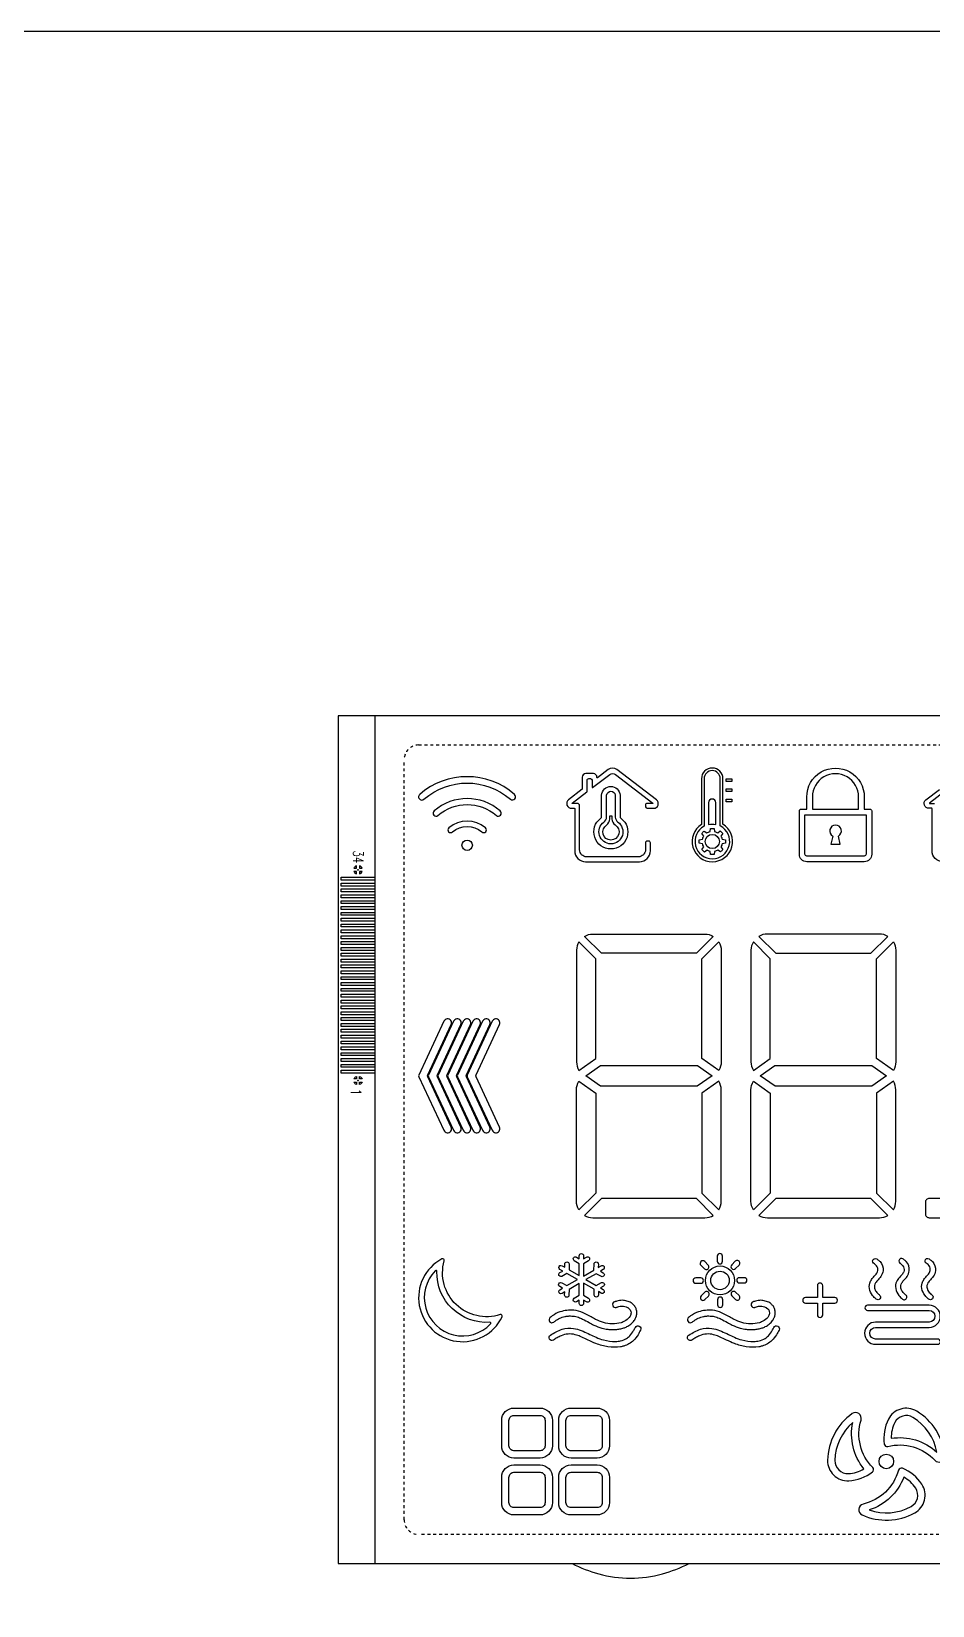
# Model space of a CAD drawing. Header units: millimetres. Extents: x 1946 to 4611, y 2266 to 2855.
# Drawn here: x 3051.3 to 3113, y 2677.1 to 2784.8 of the extents above; entities that cross this region are included whole.
import ezdxf

# ---------------------------------------------------------------- set-up
doc = ezdxf.new("R2010")
doc.units = ezdxf.units.MM
doc.linetypes.add('DASHED', pattern=[0.2, 0.1, -0.1])
doc.layers.add('DWG', color=7, linetype='Continuous')
doc.layers.add('TEXT', color=7, linetype='Continuous', lineweight=30)
doc.styles.get("Standard").update_dxf_attribs({"font": 'txt.shx', "bigfont": 'gbcbig.shx'})

# ---------------------------------------------------------------- blocks, each defined once
blk = doc.blocks.new('A$C6D9B0F57')
at = {"layer": 'TEXT', "color": 4, "lineweight": 30}
blk.add_lwpolyline([(297, 0.07), (297, 210), (0.07, 210), (0.07, 0.07)], close=True, dxfattribs=at)
blk = doc.blocks.new('SPC')
at = {"layer": 'DWG'}
for points in [[(16.51, 51.83, 0.41411), (16.34, 52), (16.01, 52, -0.718034), (16, 52.03), (17.01, 52.8, 0.234266), (17.02, 52.81), (17.02, 53.59, -0.41484), (17.14, 53.7), (17.26, 53.7, -0.413587), (17.37, 53.59), (17.37, 53.1, 0.620396), (17.4, 53.09), (18.57, 53.98, -0.337132), (18.97, 53.98), (21.53, 52.03, -0.718303), (21.52, 52), (21.14, 52, 0.414318), (21.02, 51.88), (21.02, 51.78, 0.41411), (21.14, 51.67), (21.57, 51.67, 0.718303), (21.77, 52.26), (19.07, 54.32, 0.337132), (18.46, 54.32), (17.73, 53.76, -0.620396), (17.7, 53.77), (17.7, 53.79, 0.413587), (17.46, 54.04), (16.94, 54.04, 0.41484), (16.69, 53.79), (16.69, 52.97), (15.76, 52.26, 0.718034), (15.96, 51.67), (16.16, 51.67, -0.41411), (16.18, 51.65), (16.18, 48.76, 0.414214), (16.92, 48.01), (20.61, 48.01, 0.414214), (21.36, 48.76), (21.36, 49.3, 0.414214), (21.24, 49.42), (21.14, 49.42, 0.414214), (21.02, 49.3), (21.02, 48.84, -0.414214), (20.53, 48.35), (17, 48.35, -0.414214), (16.51, 48.84)], [(24.85, 50.57, 3.486322), (26.32, 50.58), (26.32, 53.69, 1), (24.85, 53.69)], [(26.14, 50.46), (26.14, 53.69, 1), (25.03, 53.69), (25.03, 50.45, 4.039611)], [(35.99, 52.44), (35.99, 51.61), (36.38, 51.61, -0.414214), (36.5, 51.49), (36.5, 48.53, -0.414214), (35.99, 48.01), (32.06, 48.01, -0.414214), (31.55, 48.53), (31.55, 51.49, -0.414214), (31.67, 51.61), (32.06, 51.61), (32.06, 52.44, -1.006943)], [(32.44, 51.61), (35.6, 51.61), (35.6, 52.44, 1.008178), (32.44, 52.44)], [(11.78, 52.29, 1), (12.06, 52.62, 0.37367), (5.57, 52.62, 1), (5.86, 52.29, -0.37367)], [(19.28, 51.1, 0.214015), (19.34, 50.99, -3.04756), (17.96, 50.99, 0.214015), (18.02, 51.1), (18.02, 52.57, -0.948577), (19.28, 52.57)], [(18.95, 51.07, 0.202499), (19.13, 50.73, -3.143835), (18.18, 50.73, 0.202499), (18.36, 51.07), (18.36, 52.57, -0.888352), (18.95, 52.57)], [(10.82, 51.18, 1), (11.08, 51.49, 0.37367), (6.56, 51.49, 1), (6.82, 51.18, -0.37367)], [(25.83, 50.57), (25.83, 52.06, 1), (25.34, 52.06), (25.34, 50.57, -0.103239)], [(9.83, 50.05, 1), (10.07, 50.33, 0.37367), (7.57, 50.33, 1), (7.81, 50.05, -0.37367)], [(18.37, 50.53, 0.204472), (18.58, 50.94), (18.58, 51.16), (18.72, 51.16), (18.72, 50.94, 0.204472), (18.94, 50.53, -3.624789)], [(36.11, 51.22), (36.11, 48.53, -0.414214), (35.99, 48.4), (32.06, 48.4, -0.414214), (31.93, 48.53), (31.93, 51.22)], [(25.01, 49.77), (24.88, 49.95, -0.064732), (25.04, 50.11), (25.22, 49.99, -0.084971), (25.44, 50.08), (25.48, 50.29, -0.064732), (25.71, 50.29), (25.75, 50.08, -0.084971), (25.96, 49.99), (26.14, 50.12, -0.064732), (26.31, 49.95), (26.18, 49.77, -0.084971), (26.27, 49.55), (26.49, 49.52, -0.064732), (26.49, 49.29), (26.27, 49.25, -0.084971), (26.18, 49.03), (26.31, 48.85, -0.064732), (26.15, 48.69), (25.97, 48.81, -0.084971), (25.75, 48.72), (25.71, 48.51, -0.064732), (25.48, 48.51), (25.44, 48.72, -0.084971), (25.23, 48.81), (25.05, 48.68, -0.064732), (24.88, 48.85), (25.01, 49.03, -0.084971), (24.92, 49.25), (24.7, 49.28, -0.064732), (24.7, 49.51), (24.92, 49.55, -0.084971)], [(34.22, 49.77, 3.847294), (33.83, 49.77), (33.71, 49.22), (34.34, 49.22)], [(16.3, 34.32, 0.139094), (16.47, 33.74), (17.62, 34.55), (17.62, 41.38), (16.47, 42.54, 0.139094), (16.3, 41.96)], [(25.09, 43.07, -0.136063), (25.66, 42.91), (24.51, 41.75), (18, 41.75), (16.84, 42.91, -0.136063), (17.42, 43.07)], [(26.2, 34.32, -0.139094), (26.04, 33.74), (24.88, 34.55), (24.88, 41.38), (26.04, 42.54, -0.139094), (26.2, 41.96)], [(28.24, 34.32, 0.139094), (28.41, 33.74), (29.56, 34.55), (29.56, 41.38), (28.41, 42.54, 0.139094), (28.24, 41.96)], [(29.36, 43.07, 0.136063), (28.78, 42.91), (29.94, 41.75), (36.45, 41.75), (37.6, 42.91, 0.136063), (37.03, 43.07)], [(38.14, 34.32, -0.139094), (37.98, 33.74), (36.82, 34.55), (36.82, 41.38), (37.98, 42.54, -0.139094), (38.14, 41.96)], [(7.73, 36.87, 1), (7.23, 37.1), (5.51, 33.42, 0.221646), (5.51, 33.31), (7.23, 29.64, 1.013416), (7.73, 29.86), (6.12, 33.3, -0.221714), (6.12, 33.43)], [(8.39, 36.87, 1), (7.89, 37.1), (6.17, 33.42, 0.221646), (6.17, 33.31), (7.89, 29.64, 1.013416), (8.39, 29.86), (6.79, 33.3, -0.221714), (6.79, 33.43)], [(9.05, 36.87, 1), (8.55, 37.1), (6.83, 33.42, 0.221646), (6.83, 33.31), (8.55, 29.64, 1.013416), (9.05, 29.86), (7.45, 33.3, -0.221714), (7.45, 33.43)], [(9.71, 36.87, 1), (9.21, 37.1), (7.49, 33.42, 0.221646), (7.49, 33.31), (9.21, 29.64, 1.013416), (9.71, 29.86), (8.11, 33.3, -0.221714), (8.11, 33.43)], [(10.37, 36.87, 1), (9.87, 37.1), (8.15, 33.42, 0.221646), (8.15, 33.31), (9.87, 29.64, 1.013416), (10.37, 29.86), (8.77, 33.3, -0.221714), (8.77, 33.43)], [(11.03, 36.87, 1), (10.53, 37.1), (8.82, 33.42, 0.221646), (8.82, 33.31), (10.53, 29.64, 1.013416), (11.03, 29.86), (9.43, 33.3, -0.221714), (9.43, 33.43)], [(16.3, 32.41, -0.139094), (16.47, 33), (17.62, 32.19), (17.62, 25.35), (16.47, 24.19, -0.139094), (16.3, 24.78)], [(26.2, 32.41, 0.139094), (26.04, 33), (24.88, 32.19), (24.88, 25.35), (26.04, 24.19, 0.139094), (26.2, 24.78)], [(28.24, 32.41, -0.139094), (28.41, 33), (29.56, 32.19), (29.56, 25.35), (28.41, 24.19, -0.139094), (28.24, 24.78)], [(38.14, 32.41, 0.139094), (37.98, 33), (36.82, 32.19), (36.82, 25.35), (37.98, 24.19, 0.139094), (38.14, 24.78)], [(25.09, 23.66, 0.136063), (25.66, 23.82), (24.51, 24.98), (18, 24.98), (16.84, 23.82, 0.136063), (17.42, 23.66)], [(37.03, 23.66, 0.136063), (37.6, 23.82), (36.45, 24.98), (29.94, 24.98), (28.78, 23.82, 0.136063), (29.36, 23.66)], [(41.49, 23.94), (41.49, 24.71, 0.414214), (41.21, 24.98), (40.44, 24.98, 0.414214), (40.17, 24.71), (40.17, 23.94, 0.414214), (40.44, 23.66), (41.21, 23.66, 0.414214)], [(11.08, 17.04, -0.601431), (7.25, 20.71, 0.66148), (7.09, 20.84, 1.37923), (11.21, 16.88, 0.66148)], [(16.49, 19.7), (16.49, 20.5), (16.15, 20.71, -1), (16.3, 20.96), (16.49, 20.84), (16.49, 21.06, -1), (16.78, 21.06), (16.78, 20.84), (16.98, 20.96, -1), (17.13, 20.71), (16.78, 20.5), (16.78, 19.67), (17.49, 20.08), (17.5, 20.49, -1), (17.8, 20.48), (17.79, 20.25), (17.98, 20.37, -1), (18.13, 20.11), (17.94, 20), (18.13, 19.89, -1), (18, 19.64), (17.64, 19.83), (16.95, 19.43), (17.65, 19.03), (18, 19.22, -1), (18.14, 18.97), (17.94, 18.86), (18.13, 18.75, -1), (17.99, 18.5), (17.8, 18.61), (17.8, 18.38, -1), (17.51, 18.37), (17.5, 18.78), (16.78, 19.19), (16.78, 18.36), (17.13, 18.15, -1), (16.98, 17.9), (16.78, 18.02), (16.78, 17.8, -1), (16.49, 17.8), (16.49, 18.02), (16.3, 17.9, -1), (16.15, 18.15), (16.49, 18.36), (16.49, 19.17), (15.79, 18.76), (15.78, 18.36, -1), (15.49, 18.37), (15.5, 18.59), (15.31, 18.48, -1), (15.16, 18.73), (15.35, 18.84), (15.15, 18.95, -1), (15.29, 19.21), (15.65, 19.02), (16.37, 19.43), (15.65, 19.84), (15.3, 19.65, -1), (15.16, 19.91), (15.36, 20.01), (15.16, 20.13, -1), (15.31, 20.38), (15.5, 20.27), (15.5, 20.49, -1), (15.79, 20.5), (15.8, 20.1)], [(25.06, 20.16, 1), (25.31, 20.42), (25.07, 20.66, 1), (24.81, 20.41)], [(25.93, 20.68, 1), (26.29, 20.68), (26.29, 21.03, 1), (25.93, 21.03)], [(26.92, 20.43, 1), (27.17, 20.18), (27.42, 20.42, 1), (27.16, 20.68)], [(36.63, 20.55, -1.00001), (36.84, 20.84), (36.88, 20.82), (36.92, 20.79, -0.043579), (37.07, 20.66, -0.221004), (37.28, 20.03, -0.120901), (37.12, 19.64, -0.029126), (36.94, 19.42, 0.046117), (36.77, 19.2, 0.09316), (36.69, 19.03, 0.133309), (36.72, 18.77, 0.037763), (36.77, 18.67, 0.081683), (36.96, 18.44, 0.01094), (37.04, 18.37, -1), (36.81, 18.09), (36.8, 18.1, -0.055524), (36.56, 18.34, -0.125176), (36.34, 18.82, -0.167914), (36.42, 19.31, -0.050698), (36.58, 19.55, -0.008725), (36.76, 19.76, 0.089231), (36.9, 19.97, 0.092816), (36.93, 20.12, 0.215759), (36.77, 20.44, 0.024091)], [(38.43, 20.56, -0.024091), (38.57, 20.44, -0.215759), (38.72, 20.12, -0.092816), (38.69, 19.97, -0.089231), (38.56, 19.76, 0.008725), (38.37, 19.55, 0.050698), (38.21, 19.31, 0.167914), (38.14, 18.82, 0.125176), (38.36, 18.34, 0.055524), (38.6, 18.1), (38.61, 18.09, 1), (38.84, 18.37, -0.01094), (38.76, 18.44, -0.081683), (38.56, 18.67, -0.037763), (38.52, 18.77, -0.133309), (38.49, 19.03, -0.09316), (38.56, 19.2, -0.046117), (38.73, 19.42, 0.029126), (38.92, 19.64, 0.120901), (39.07, 20.03, 0.221004), (38.86, 20.66, 0.043579), (38.71, 20.79), (38.67, 20.82), (38.64, 20.84, 1.00001)], [(40.22, 20.56, -1.000011), (40.43, 20.85), (40.46, 20.82), (40.5, 20.79, -0.043579), (40.66, 20.66, -0.221004), (40.86, 20.03, -0.120901), (40.71, 19.64, -0.029126), (40.52, 19.42, 0.046117), (40.35, 19.2, 0.09316), (40.28, 19.03, 0.133309), (40.31, 18.78, 0.037763), (40.35, 18.68, 0.081683), (40.55, 18.44, 0.01094), (40.63, 18.37, -1), (40.4, 18.09), (40.39, 18.1, -0.055524), (40.15, 18.34, -0.125176), (39.93, 18.82, -0.167914), (40, 19.31, -0.050698), (40.16, 19.55, -0.008725), (40.35, 19.76, 0.089231), (40.48, 19.98, 0.092816), (40.51, 20.12, 0.215759), (40.36, 20.45, 0.024091)], [(10.37, 16.51, -0.441859), (6.75, 19.98, 0.68037), (6.64, 20.03, 1.013291), (10.42, 16.4, 0.68037)], [(24.46, 19.18), (24.81, 19.18, 1), (24.81, 19.54), (24.46, 19.54, 1)], [(27.78, 19.2, 1), (27.78, 19.56), (27.44, 19.56, 1), (27.44, 19.2)], [(24.83, 18.31, 1), (25.08, 18.06), (25.33, 18.3, 1), (25.07, 18.56)], [(27.18, 18.07, 1), (27.43, 18.33), (27.19, 18.57, 1), (26.93, 18.32)], [(33.15, 17.82), (33.97, 17.82, 1), (33.97, 18.2), (33.15, 18.2), (33.15, 19.01, 1), (32.78, 19.01), (32.78, 18.2), (31.97, 18.2, 1), (31.97, 17.82), (32.78, 17.82), (32.78, 17.02, 1), (33.15, 17.02)], [(19.83, 17.5, -0.267433), (20.03, 17.15, -0.131529), (19.97, 16.93, -0.119242), (19.68, 16.63, -0.053503), (19.49, 16.53, -0.025073), (19.35, 16.48, -0.135505), (18.14, 16.49, -0.046654), (17.61, 16.71, -0.011823), (17.3, 16.87, 0.007808), (16.94, 17.06, 0.012834), (16.76, 17.15, 0.080322), (16.12, 17.33, 0.107137), (15.17, 17.22, 0.082648), (14.64, 16.94, 0.006712), (14.5, 16.84, 1), (14.74, 16.52, -0.002183), (14.83, 16.59, -0.020479), (14.99, 16.7, -0.033296), (15.15, 16.79, -0.029814), (15.32, 16.85, -0.026731), (15.51, 16.9, -0.012628), (15.6, 16.92, -0.012714), (15.7, 16.93, -0.012877), (15.79, 16.94, -0.013114), (15.89, 16.94, -0.027292), (16.08, 16.93, -0.029165), (16.26, 16.9, -0.02932), (16.44, 16.85, -0.029682), (16.71, 16.73, -0.011614), (17.16, 16.49, 0.004553), (17.32, 16.4, 0.008221), (17.49, 16.32, 0.044114), (18.04, 16.11, 0.038312), (18.44, 16.03, 0.025288), (18.71, 16.01, 0.02561), (18.98, 16.02, 0.026383), (19.26, 16.05, 0.029796), (19.53, 16.12, 0.034669), (19.74, 16.21, 0.029522), (19.88, 16.29, 0.030889), (20.02, 16.38, 0.032003), (20.14, 16.5, 0.033538), (20.25, 16.63, 0.02703), (20.32, 16.74, 0.023637), (20.36, 16.83, 0.013887), (20.38, 16.87, 0.015401), (20.4, 16.93, 0.016992), (20.41, 16.98, 0.018466), (20.42, 17.04, 0.041047), (20.43, 17.16, 0.038766), (20.42, 17.28, 0.036053), (20.39, 17.39, 0.03487), (20.35, 17.5, 0.035655), (20.29, 17.6, 0.03771), (20.22, 17.69, 0.037518), (20.13, 17.77, 0.032735), (20.04, 17.84, 0.039711), (19.91, 17.91, 0.036535), (19.74, 17.96, 0.023822), (19.59, 17.99, 0.028602), (19.43, 18.01, 0.035418), (19.25, 18, 0.042138), (19.07, 17.96, 0.015084), (18.94, 17.92, -0.014409), (18.91, 17.91, 0.989605), (19.02, 17.53, 0.015889), (19.08, 17.55), (19.13, 17.57, -0.103654), (19.43, 17.61, -0.083791), (19.78, 17.53, -0.026127)], [(29.3, 17.5, -0.267433), (29.51, 17.15, -0.131529), (29.44, 16.93, -0.119242), (29.15, 16.63, -0.053503), (28.96, 16.53, -0.025073), (28.82, 16.48, -0.135505), (27.61, 16.49, -0.046654), (27.08, 16.71, -0.011823), (26.77, 16.87, 0.007808), (26.41, 17.06, 0.012834), (26.23, 17.15, 0.080322), (25.6, 17.33, 0.107137), (24.65, 17.22, 0.082648), (24.11, 16.94, 0.006712), (23.97, 16.84, 1), (24.22, 16.52, -0.002183), (24.31, 16.59, -0.020479), (24.47, 16.7, -0.033296), (24.62, 16.79, -0.029814), (24.8, 16.85, -0.026731), (24.98, 16.9, -0.012628), (25.08, 16.92, -0.012714), (25.17, 16.93, -0.012877), (25.27, 16.94, -0.013114), (25.36, 16.94, -0.027292), (25.55, 16.93, -0.029165), (25.73, 16.9, -0.02932), (25.91, 16.85, -0.029682), (26.19, 16.73, -0.011614), (26.63, 16.49, 0.004553), (26.79, 16.4, 0.008221), (26.96, 16.32, 0.044114), (27.51, 16.11, 0.038312), (27.91, 16.03, 0.025288), (28.18, 16.01, 0.02561), (28.46, 16.02, 0.026383), (28.73, 16.05, 0.029796), (29, 16.12, 0.034669), (29.22, 16.21, 0.029522), (29.36, 16.29, 0.030889), (29.49, 16.38, 0.032003), (29.61, 16.5, 0.033538), (29.72, 16.63, 0.02703), (29.79, 16.74, 0.023637), (29.83, 16.83, 0.013887), (29.85, 16.87, 0.015401), (29.87, 16.93, 0.016992), (29.88, 16.98, 0.018466), (29.9, 17.04, 0.041047), (29.9, 17.16, 0.038766), (29.89, 17.28, 0.036053), (29.87, 17.39, 0.03487), (29.82, 17.5, 0.035655), (29.77, 17.6, 0.03771), (29.69, 17.69, 0.037518), (29.61, 17.77, 0.032735), (29.52, 17.84, 0.039711), (29.38, 17.91, 0.036535), (29.22, 17.96, 0.023822), (29.06, 17.99, 0.028602), (28.9, 18.01, 0.035418), (28.73, 18, 0.042138), (28.55, 17.96, 0.015084), (28.42, 17.92, -0.014409), (28.39, 17.91, 0.989605), (28.5, 17.53, 0.015889), (28.55, 17.55), (28.61, 17.57, -0.103654), (28.9, 17.61, -0.083791), (29.25, 17.53, -0.026127)], [(25.95, 17.71, 1), (26.31, 17.71), (26.31, 18.05, 1), (25.95, 18.05)], [(40.43, 17.68), (36.22, 17.68, 1), (36.22, 17.32), (40.43, 17.32, -1), (40.43, 16.52), (36.77, 16.52, 1), (36.77, 15), (41.02, 15, 1), (41.02, 15.36), (36.77, 15.36, -1), (36.77, 16.16), (40.43, 16.16, 1)], [(20.68, 15.98, -0.021748), (20.51, 15.66, -0.059277), (20.2, 15.27, -0.129722), (19.53, 14.88, -0.027865), (19.31, 14.83, -0.076797), (18.45, 14.83, -0.058014), (17.63, 15.05, -0.00693), (17.48, 15.11, -0.011553), (16.96, 15.36, 0.013783), (16.56, 15.54, 0.036256), (16.21, 15.66, 0.170089), (15.25, 15.59, 0.027598), (14.98, 15.45, 0.007479), (14.72, 15.29, -1), (14.52, 15.63, -0.018829), (14.91, 15.86, -0.049182), (15.31, 16.03, -0.107877), (16.1, 16.09, -0.055638), (16.62, 15.94, -0.008922), (16.76, 15.89, -0.011254), (17.21, 15.68, 0.012231), (17.64, 15.48, 0.032613), (18.14, 15.3, 0.077511), (18.97, 15.2, 0.044699), (19.32, 15.24, 0.090325), (19.73, 15.4, 0.060537), (19.95, 15.59, 0.05768), (20.21, 15.95, 0.011282), (20.33, 16.16, -1)], [(29.8, 16.16, -1), (30.16, 15.98, -0.021748), (29.98, 15.66, -0.059277), (29.67, 15.27, -0.129722), (29, 14.88, -0.027865), (28.78, 14.83, -0.076797), (27.92, 14.83, -0.058014), (27.11, 15.05, -0.00693), (26.96, 15.11, -0.011553), (26.43, 15.36, 0.013783), (26.03, 15.54, 0.036256), (25.68, 15.66, 0.170089), (24.72, 15.59, 0.027598), (24.45, 15.45, 0.007479), (24.2, 15.29, -1), (23.99, 15.63, -0.018829), (24.38, 15.86, -0.049182), (24.78, 16.03, -0.107877), (25.57, 16.09, -0.055638), (26.09, 15.94, -0.008922), (26.23, 15.89, -0.011254), (26.69, 15.68, 0.012231), (27.11, 15.48, 0.032613), (27.61, 15.3, 0.077511), (28.44, 15.2, 0.044699), (28.79, 15.24, 0.090325), (29.21, 15.4, 0.060537), (29.43, 15.59, 0.05768), (29.69, 15.95, 0.011282)], [(13.81, 7.22), (12.02, 7.22, -0.414214), (11.18, 8.06), (11.18, 9.8, -0.414214), (12.02, 10.64), (13.81, 10.64, -0.414214), (14.65, 9.8), (14.65, 8.06, -0.414214)], [(13.81, 7.72), (12.02, 7.72, -0.414214), (11.68, 8.06), (11.68, 9.8, -0.414214), (12.02, 10.14), (13.81, 10.14, -0.414214), (14.15, 9.8), (14.15, 8.06, -0.414214)], [(17.72, 7.22), (15.93, 7.22, -0.414214), (15.08, 8.06), (15.08, 9.8, -0.414214), (15.93, 10.64), (17.72, 10.64, -0.414214), (18.56, 9.8), (18.56, 8.06, -0.414214)], [(17.72, 7.72), (15.93, 7.72, -0.414214), (15.58, 8.06), (15.58, 9.8, -0.414214), (15.93, 10.14), (17.72, 10.14, -0.414214), (18.06, 9.8), (18.06, 8.06, -0.414214)], [(33.48, 7.07, 0.435888), (34.93, 5.67, 0.154027), (36.55, 6.27, 0.447813), (36.57, 6.57, -0.275579), (35.77, 9.82, 0.717666), (35.16, 10.26, 0.236572)], [(39.58, 10.43, 0.435888), (37.64, 9.87, 0.154027), (37.36, 8.17, 0.447813), (37.6, 8.01, -0.275579), (40.82, 7.07, 0.717666), (41.5, 7.38, 0.236572)], [(39.32, 10, 0.435888), (38.08, 9.65, 0.119061), (37.83, 8.57, -0.228202), (40.96, 7.63, 0.213921)], [(33.98, 7.06, 0.435888), (34.91, 6.16, 0.119061), (35.97, 6.48, -0.228202), (35.21, 9.66, 0.213921)], [(13.81, 3.33), (12.02, 3.33, -0.414214), (11.18, 4.17), (11.18, 5.9, -0.414214), (12.02, 6.75), (13.81, 6.75, -0.414214), (14.65, 5.9), (14.65, 4.17, -0.414214)], [(17.72, 3.33), (15.93, 3.33, -0.414214), (15.08, 4.17), (15.08, 5.9, -0.414214), (15.93, 6.75), (17.72, 6.75, -0.414214), (18.56, 5.9), (18.56, 4.17, -0.414214)], [(39.44, 3.47, 0.435888), (39.93, 5.43, 0.154027), (38.6, 6.52, 0.447813), (38.33, 6.39, -0.275579), (35.91, 4.07, 0.717666), (35.84, 3.33, 0.236572)], [(13.81, 3.83), (12.02, 3.83, -0.414214), (11.68, 4.17), (11.68, 5.9, -0.414214), (12.02, 6.25), (13.81, 6.25, -0.414214), (14.15, 5.9), (14.15, 4.17, -0.414214)], [(17.72, 3.83), (15.93, 3.83, -0.414214), (15.58, 4.17), (15.58, 5.9, -0.414214), (15.93, 6.25), (17.72, 6.25, -0.414214), (18.06, 5.9), (18.06, 4.17, -0.414214)], [(39.2, 3.91, 0.435888), (39.51, 5.15, 0.119061), (38.7, 5.92, -0.228202), (36.33, 3.67, 0.213921)]]:
    blk.add_lwpolyline(points, format="xyb", close=True, dxfattribs=at)
for points in [[(41.46, 52.8), (40.45, 52.03, 0.718034), (40.46, 52), (40.79, 52, -0.41411)], [(41.37, 48.01, -0.414214), (40.63, 48.76), (40.63, 51.65, 0.41411), (40.61, 51.67), (40.42, 51.67, -0.718034), (40.21, 52.26), (41.13, 52.96, 0.234266)]]:
    blk.add_lwpolyline(points, format="xyb", dxfattribs=at)
for points in [[(26.53, 53.69), (26.93, 53.69), (26.93, 53.51), (26.53, 53.51)], [(26.53, 52.99), (26.93, 52.99), (26.93, 52.82), (26.53, 52.82)], [(26.53, 52.3), (26.93, 52.3), (26.93, 52.12), (26.53, 52.12)], [(24.57, 34.08), (25.58, 33.37), (24.56, 32.65), (17.95, 32.65), (16.93, 33.37), (17.94, 34.08)], [(36.51, 34.08), (37.52, 33.37), (36.5, 32.65), (29.89, 32.65), (28.87, 33.37), (29.88, 34.08)]]:
    blk.add_lwpolyline(points, close=True, dxfattribs=at)
for centre, radius in [((25.59, 49.4), 0.486), ((8.82, 49.14), 0.355), ((26.12, 19.37), 0.992), ((26.12, 19.37), 0.632), ((37.5, 6.99), 0.5)]:
    blk.add_circle(centre, radius, dxfattribs=at)

msp = doc.modelspace()

# ---------------------------------------------------------------- linework, layer by layer
at = {"layer": 'DWG'}
for points in [[(3072.30252, 2737.93974), (3072.30252, 2679.93974), (3144.80252, 2679.93974), (3144.80252, 2737.93974)], [(3074.80252, 2726.68974), (3072.50252, 2726.68974), (3072.50252, 2726.88974), (3074.80252, 2726.88974)], [(3074.80252, 2726.28974), (3072.50252, 2726.28974), (3072.50252, 2726.48974), (3074.80252, 2726.48974)], [(3074.80252, 2725.88974), (3072.50252, 2725.88974), (3072.50252, 2726.08974), (3074.80252, 2726.08974)], [(3074.80252, 2725.48974), (3072.50252, 2725.48974), (3072.50252, 2725.68974), (3074.80252, 2725.68974)], [(3074.80252, 2725.08974), (3072.50252, 2725.08974), (3072.50252, 2725.28974), (3074.80252, 2725.28974)], [(3074.80252, 2724.68974), (3072.50252, 2724.68974), (3072.50252, 2724.88974), (3074.80252, 2724.88974)], [(3074.80252, 2724.28974), (3072.50252, 2724.28974), (3072.50252, 2724.48974), (3074.80252, 2724.48974)], [(3074.80252, 2723.88974), (3072.50252, 2723.88974), (3072.50252, 2724.08974), (3074.80252, 2724.08974)], [(3074.80252, 2723.48974), (3072.50252, 2723.48974), (3072.50252, 2723.68974), (3074.80252, 2723.68974)], [(3074.80252, 2723.08974), (3072.50252, 2723.08974), (3072.50252, 2723.28974), (3074.80252, 2723.28974)], [(3074.80252, 2722.68974), (3072.50252, 2722.68974), (3072.50252, 2722.88974), (3074.80252, 2722.88974)], [(3074.80252, 2722.28974), (3072.50252, 2722.28974), (3072.50252, 2722.48974), (3074.80252, 2722.48974)], [(3074.80252, 2721.88974), (3072.50252, 2721.88974), (3072.50252, 2722.08974), (3074.80252, 2722.08974)], [(3074.80252, 2721.48974), (3072.50252, 2721.48974), (3072.50252, 2721.68974), (3074.80252, 2721.68974)], [(3074.80252, 2721.08974), (3072.50252, 2721.08974), (3072.50252, 2721.28974), (3074.80252, 2721.28974)], [(3074.80252, 2720.68974), (3072.50252, 2720.68974), (3072.50252, 2720.88974), (3074.80252, 2720.88974)], [(3074.80252, 2720.28974), (3072.50252, 2720.28974), (3072.50252, 2720.48974), (3074.80252, 2720.48974)], [(3074.80252, 2719.88974), (3072.50252, 2719.88974), (3072.50252, 2720.08974), (3074.80252, 2720.08974)], [(3074.80252, 2719.48974), (3072.50252, 2719.48974), (3072.50252, 2719.68974), (3074.80252, 2719.68974)], [(3074.80252, 2719.08974), (3072.50252, 2719.08974), (3072.50252, 2719.28974), (3074.80252, 2719.28974)], [(3074.80252, 2718.68974), (3072.50252, 2718.68974), (3072.50252, 2718.88974), (3074.80252, 2718.88974)], [(3074.80252, 2718.28974), (3072.50252, 2718.28974), (3072.50252, 2718.48974), (3074.80252, 2718.48974)], [(3074.80252, 2717.88974), (3072.50252, 2717.88974), (3072.50252, 2718.08974), (3074.80252, 2718.08974)], [(3074.80252, 2717.48974), (3072.50252, 2717.48974), (3072.50252, 2717.68974), (3074.80252, 2717.68974)], [(3074.80252, 2717.08974), (3072.50252, 2717.08974), (3072.50252, 2717.28974), (3074.80252, 2717.28974)], [(3074.80252, 2716.68974), (3072.50252, 2716.68974), (3072.50252, 2716.88974), (3074.80252, 2716.88974)], [(3074.80252, 2716.28974), (3072.50252, 2716.28974), (3072.50252, 2716.48974), (3074.80252, 2716.48974)], [(3074.80252, 2715.88974), (3072.50252, 2715.88974), (3072.50252, 2716.08974), (3074.80252, 2716.08974)], [(3074.80252, 2715.48974), (3072.50252, 2715.48974), (3072.50252, 2715.68974), (3074.80252, 2715.68974)], [(3074.80252, 2715.08974), (3072.50252, 2715.08974), (3072.50252, 2715.28974), (3074.80252, 2715.28974)], [(3074.80252, 2714.68974), (3072.50252, 2714.68974), (3072.50252, 2714.88974), (3074.80252, 2714.88974)], [(3074.80252, 2714.28974), (3072.50252, 2714.28974), (3072.50252, 2714.48974), (3074.80252, 2714.48974)], [(3074.80252, 2713.88974), (3072.50252, 2713.88974), (3072.50252, 2714.08974), (3074.80252, 2714.08974)], [(3074.80252, 2713.48974), (3072.50252, 2713.48974), (3072.50252, 2713.68974), (3074.80252, 2713.68974)]]:
    msp.add_lwpolyline(points, close=True, dxfattribs=at)
msp.add_lwpolyline([(3074.80252, 2737.93974), (3074.80252, 2679.93974)], dxfattribs=at)
at = {"layer": 'DWG', "linetype": 'DASHED', "ltscale": 2}
msp.add_lwpolyline([(3142.80252, 2734.93974), (3142.80252, 2682.93974, -0.414213562), (3141.80252, 2681.93974), (3077.80252, 2681.93974, -0.414213562), (3076.80252, 2682.93974), (3076.80252, 2734.93974, -0.414213562), (3077.80252, 2735.93974), (3141.80252, 2735.93974, -0.414213562)], format="xyb", close=True, dxfattribs=at)
at = {"layer": 'DWG'}
for points in [[(3073.54252, 2727.67384, 0.207907545), (3073.37342, 2727.50474), (3073.54252, 2727.50474)], [(3073.76252, 2727.50474), (3073.93163, 2727.50474, 0.207907545), (3073.76252, 2727.67384)], [(3073.54252, 2727.11563), (3073.54252, 2727.28474), (3073.37342, 2727.28474, 0.207907545)], [(3073.76252, 2727.28474), (3073.76252, 2727.11563, 0.207907545), (3073.93163, 2727.28474)], [(3073.54252, 2713.26384), (3073.54252, 2713.09474), (3073.37342, 2713.09474, -0.207907545)], [(3073.54252, 2712.70563, -0.207907545), (3073.37342, 2712.87474), (3073.54252, 2712.87474)], [(3073.76252, 2713.09474), (3073.76252, 2713.26384, -0.207907545), (3073.93163, 2713.09474)], [(3073.76252, 2712.87474), (3073.93163, 2712.87474, -0.207907545), (3073.76252, 2712.70563)]]:
    msp.add_lwpolyline(points, format="xyb", close=True, dxfattribs=at)
msp.add_lwpolyline([(3088.30252, 2679.93974, 0.049067428), (3090.12025, 2679.23744, 0.066912066), (3092.30252, 2678.93974, 0.066912066), (3094.4848, 2679.23744, 0.049067428), (3096.30252, 2679.93974)], format="xyb", dxfattribs=at)
for centre in [(3073.65252, 2727.39474), (3073.65252, 2712.98474)]:
    msp.add_circle(centre, 0.025, dxfattribs=at)

# ---------------------------------------------------------------- block references
msp.add_blockref('SPC', (3072.30252, 2679.93974), dxfattribs=at)
at = {"layer": 'TEXT', "lineweight": 9, "xscale": 0.8895743999999012, "yscale": 0.8895743999999012, "zscale": 0.8895743999999012}
msp.add_blockref('A$C6D9B0F57', (2927.30526, 2597.9402), dxfattribs=at)

# ---------------------------------------------------------------- texts
at = {"layer": 'DWG', "width": 0.7}
for s, p in [('34', (3073.31432, 2728.72603)), ('1', (3073.15766, 2712.41349))]:
    msp.add_text(s, height=0.72, rotation=270, dxfattribs=at).set_placement(p)

doc.saveas('drawing.dxf')
